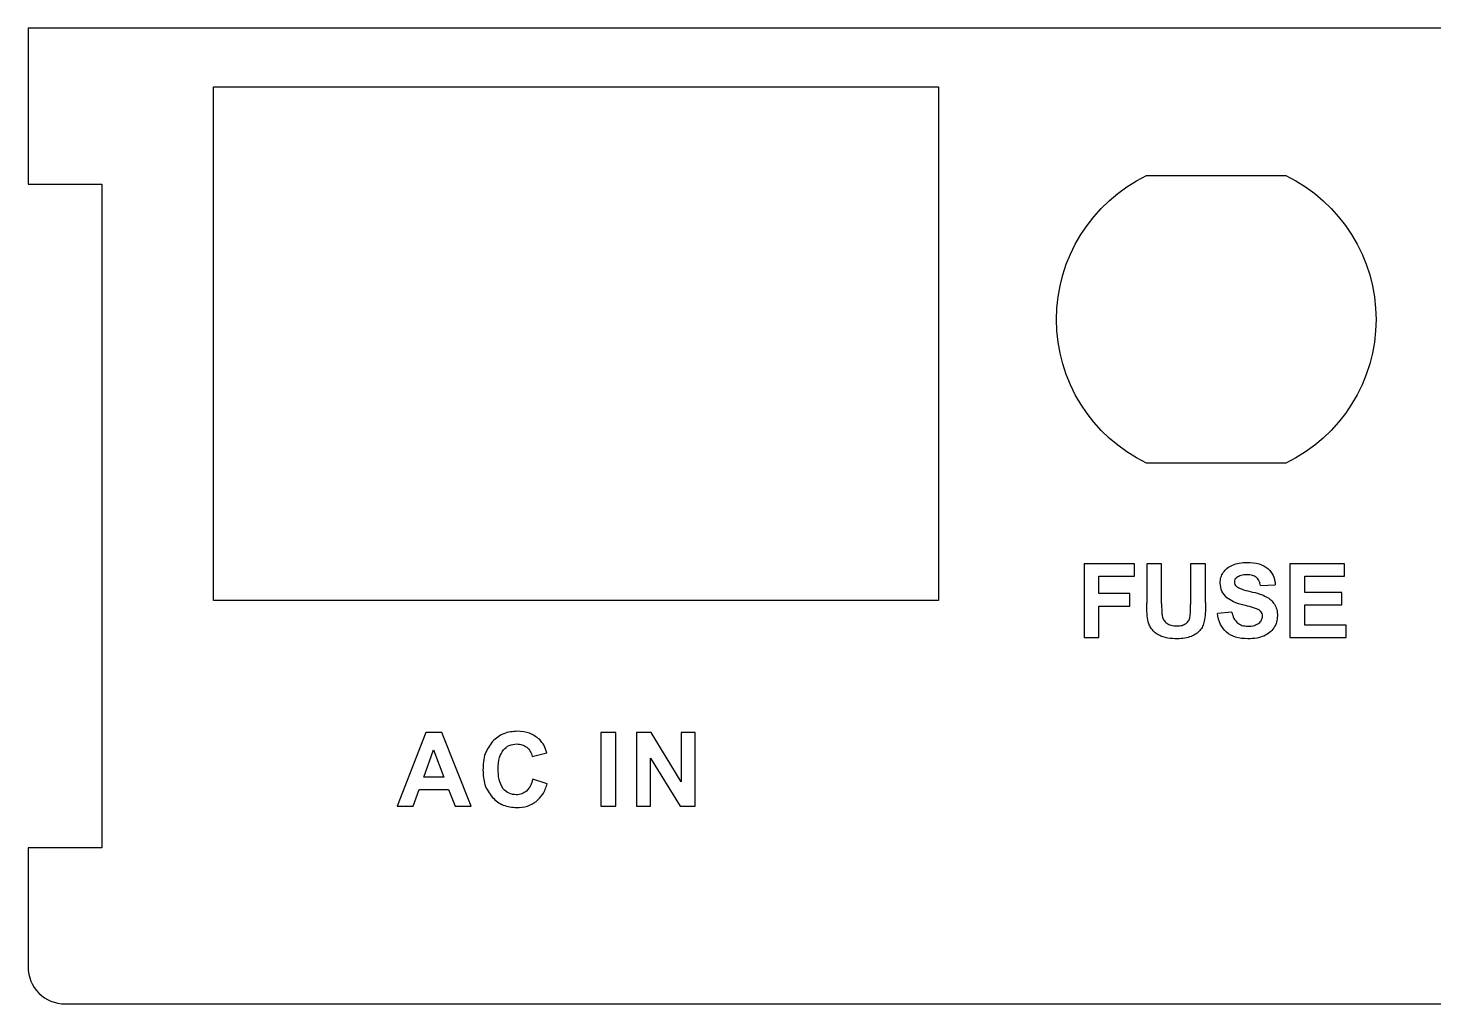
# Model space of a CAD drawing. Header units: millimetres. Extents: x -109 to 103, y 0 to 40.
# Drawn here: x -108.6 to -51.4, y 0.2 to 39.9 of the extents above; entities that cross this region are included whole.
import ezdxf

# ---------------------------------------------------------------- set-up
doc = ezdxf.new("R2010")
doc.units = ezdxf.units.MM
doc.layers.get('0').update_dxf_attribs({"linetype": 'CONTINUOUS'})

msp = doc.modelspace()

# ---------------------------------------------------------------- linework, layer by layer
for p, q in [((-63.087, 18.109), (-63.087, 16.508)), ((-62.481, 18.109), (-63.087, 18.109)), ((-62.481, 16.484), (-62.481, 18.109)), ((-60.695, 18.109), (-61.3, 18.109)), ((-61.3, 18.109), (-61.3, 16.449)), ((-60.695, 16.533), (-60.695, 18.109)), ((-58.462, 17.225), (-57.856, 17.251)), ((-59.62, 16.142), (-60.21, 16.085)), ((-88.089, 10.271), (-87.489, 10.414)), ((-87.48, 9.158), (-88.068, 9.344))]:
    msp.add_line(p, q)
for points in [[(-105.596, 32.55), (-105.596, 7.55), (-105.596, 6.55), (-108.596, 6.55), (-108.596, 1.7, 0.414214), (-107.096, 0.2), (101.118, 0.2, 0.414214), (102.618, 1.7), (102.618, 6.55), (99.618, 6.55), (99.618, 7.55), (99.618, 32.55), (99.618, 33.55), (102.618, 33.55), (102.618, 39.9), (-108.596, 39.9), (-108.596, 33.55), (-105.596, 33.55)], [(-57.426, 22.198), (-63.093, 22.198, -0.626789), (-63.093, 33.898), (-57.426, 33.898, -0.626789)]]:
    msp.add_lwpolyline(points, format="xyb", close=True)
for points in [[(-101.06, 16.609), (-101.06, 37.509), (-71.56, 37.509), (-71.56, 16.609)], [(-65.639, 15.109), (-65.033, 15.109), (-65.033, 16.383), (-63.781, 16.383), (-63.781, 16.891), (-65.033, 16.891), (-65.033, 17.601), (-63.582, 17.601), (-63.582, 18.109), (-65.639, 18.109)], [(-57.261, 15.109), (-54.979, 15.109), (-54.979, 15.614), (-56.655, 15.614), (-56.655, 16.431), (-55.149, 16.431), (-55.149, 16.936), (-56.655, 16.936), (-56.655, 17.601), (-55.036, 17.601), (-55.036, 18.109), (-57.261, 18.109)], [(-91.49, 8.921), (-91.228, 8.239), (-90.569, 8.24), (-91.771, 11.239), (-92.412, 11.239), (-93.579, 8.238), (-92.936, 8.239), (-92.689, 8.92)], [(-85.293, 8.242), (-84.687, 8.242), (-84.688, 11.242), (-85.294, 11.242)], [(-81.464, 11.244), (-82.027, 11.244), (-82.026, 9.24), (-83.255, 11.243), (-83.844, 11.243), (-83.843, 8.243), (-83.28, 8.243), (-83.281, 10.199), (-82.071, 8.244), (-81.463, 8.244)], [(-91.684, 9.426), (-92.503, 9.426), (-92.098, 10.539)]]:
    msp.add_lwpolyline(points, close=True)
for points, knots in [([(-60.101, 17.323), (-60.096, 17.398), (-60.084, 17.551), (-60.009, 17.684), (-59.971, 17.751)], [0, 0, 0, 0, 0.02241435, 0.04528849, 0.04528849, 0.04528849, 0.04528849]), ([(-59.971, 17.751), (-59.922, 17.814), (-59.821, 17.944), (-59.673, 18.018), (-59.597, 18.055)], [0, 0, 0, 0, 0.02367166, 0.04877816, 0.04877816, 0.04877816, 0.04877816]), ([(-59.597, 18.055), (-59.508, 18.086), (-59.316, 18.151), (-59.114, 18.157), (-59.006, 18.16)], [0, 0, 0, 0, 0.02809896, 0.06025643, 0.06025643, 0.06025643, 0.06025643]), ([(-59.006, 18.16), (-58.837, 18.155), (-58.53, 18.146), (-58.271, 17.984), (-58.156, 17.912)], [0, 0, 0, 0, 0.04988254, 0.08997349, 0.08997349, 0.08997349, 0.08997349]), ([(-58.156, 17.912), (-58.072, 17.821), (-57.9, 17.634), (-57.871, 17.381), (-57.856, 17.251)], [0, 0, 0, 0, 0.03618529, 0.07427392, 0.07427392, 0.07427392, 0.07427392]), ([(-59.825, 16.719), (-59.906, 16.805), (-60.065, 16.976), (-60.089, 17.208), (-60.101, 17.323)], [0, 0, 0, 0, 0.03441009, 0.06802294, 0.06802294, 0.06802294, 0.06802294]), ([(-59.426, 17.55), (-59.454, 17.525), (-59.51, 17.475), (-59.518, 17.401), (-59.522, 17.364)], [0, 0, 0, 0, 0.01087209, 0.02163192, 0.02163192, 0.02163192, 0.02163192]), ([(-59.522, 17.364), (-59.518, 17.329), (-59.509, 17.258), (-59.458, 17.208), (-59.432, 17.182)], [0, 0, 0, 0, 0.01012715, 0.0208576, 0.0208576, 0.0208576, 0.0208576]), ([(-59.432, 17.182), (-59.368, 17.146), (-59.193, 17.052), (-58.998, 17.008), (-58.876, 16.981)], [0, 0, 0, 0, 0.02196414, 0.05940569, 0.05940569, 0.05940569, 0.05940569]), ([(-59.013, 17.658), (-59.093, 17.656), (-59.239, 17.651), (-59.368, 17.581), (-59.426, 17.55)], [0, 0, 0, 0, 0.02368909, 0.04326291, 0.04326291, 0.04326291, 0.04326291]), ([(-58.629, 17.557), (-58.681, 17.586), (-58.799, 17.653), (-58.936, 17.657), (-59.013, 17.658)], [0, 0, 0, 0, 0.01770063, 0.04022581, 0.04022581, 0.04022581, 0.04022581]), ([(-58.462, 17.225), (-58.476, 17.294), (-58.502, 17.421), (-58.59, 17.515), (-58.629, 17.557)], [0, 0, 0, 0, 0.02079452, 0.0378411, 0.0378411, 0.0378411, 0.0378411]), ([(-59.142, 16.422), (-59.284, 16.458), (-59.528, 16.521), (-59.737, 16.66), (-59.825, 16.719)], [0, 0, 0, 0, 0.04356893, 0.07498797, 0.07498797, 0.07498797, 0.07498797]), ([(-58.876, 16.981), (-58.746, 16.95), (-58.522, 16.896), (-58.311, 16.804), (-58.222, 16.765)], [0, 0, 0, 0, 0.03988507, 0.06897026, 0.06897026, 0.06897026, 0.06897026]), ([(-58.222, 16.765), (-58.155, 16.725), (-58.024, 16.646), (-57.934, 16.521), (-57.89, 16.46)], [0, 0, 0, 0, 0.02303464, 0.04545661, 0.04545661, 0.04545661, 0.04545661]), ([(-63.028, 15.747), (-63.045, 15.853), (-63.086, 16.105), (-63.086, 16.361), (-63.087, 16.508)], [0, 0, 0, 0, 0.03223238, 0.07645918, 0.07645918, 0.07645918, 0.07645918]), ([(-62.481, 16.484), (-62.482, 16.377), (-62.483, 16.21), (-62.465, 16.043), (-62.459, 15.982)], [0, 0, 0, 0, 0.03187742, 0.05021928, 0.05021928, 0.05021928, 0.05021928]), ([(-61.327, 15.939), (-61.319, 16.007), (-61.3, 16.177), (-61.3, 16.347), (-61.3, 16.449)], [0, 0, 0, 0, 0.02050996, 0.05105952, 0.05105952, 0.05105952, 0.05105952]), ([(-60.695, 16.533), (-60.694, 16.379), (-60.694, 16.123), (-60.73, 15.87), (-60.744, 15.77)], [0, 0, 0, 0, 0.04611117, 0.07657003, 0.07657003, 0.07657003, 0.07657003]), ([(-59.845, 15.318), (-59.937, 15.421), (-60.134, 15.64), (-60.183, 15.93), (-60.21, 16.085)], [0, 0, 0, 0, 0.04045715, 0.08640173, 0.08640173, 0.08640173, 0.08640173]), ([(-59.62, 16.142), (-59.601, 16.052), (-59.566, 15.888), (-59.455, 15.763), (-59.404, 15.706)], [0, 0, 0, 0, 0.02696531, 0.04936838, 0.04936838, 0.04936838, 0.04936838]), ([(-58.657, 16.291), (-58.715, 16.309), (-58.875, 16.357), (-59.038, 16.397), (-59.142, 16.422)], [0, 0, 0, 0, 0.01818007, 0.05024312, 0.05024312, 0.05024312, 0.05024312]), ([(-58.439, 16.161), (-58.466, 16.186), (-58.53, 16.244), (-58.611, 16.274), (-58.657, 16.291)], [0, 0, 0, 0, 0.01105432, 0.02558119, 0.02558119, 0.02558119, 0.02558119]), ([(-58.376, 15.98), (-58.379, 16.014), (-58.383, 16.08), (-58.42, 16.135), (-58.439, 16.161)], [0, 0, 0, 0, 0.00997108, 0.01946729, 0.01946729, 0.01946729, 0.01946729]), ([(-57.89, 16.46), (-57.855, 16.389), (-57.781, 16.239), (-57.774, 16.071), (-57.77, 15.982)], [0, 0, 0, 0, 0.02340551, 0.04974427, 0.04974427, 0.04974427, 0.04974427]), ([(-62.858, 15.414), (-62.897, 15.467), (-62.972, 15.568), (-63.01, 15.689), (-63.028, 15.747)], [0, 0, 0, 0, 0.01944654, 0.0375837, 0.0375837, 0.0375837, 0.0375837]), ([(-62.459, 15.982), (-62.441, 15.924), (-62.407, 15.808), (-62.318, 15.727), (-62.274, 15.687)], [0, 0, 0, 0, 0.01785555, 0.03548778, 0.03548778, 0.03548778, 0.03548778]), ([(-62.274, 15.687), (-62.217, 15.654), (-62.094, 15.583), (-61.951, 15.578), (-61.873, 15.575)], [0, 0, 0, 0, 0.01923184, 0.0420918, 0.0420918, 0.0420918, 0.0420918]), ([(-61.873, 15.575), (-61.796, 15.577), (-61.657, 15.581), (-61.538, 15.65), (-61.485, 15.681)], [0, 0, 0, 0, 0.02276552, 0.04085279, 0.04085279, 0.04085279, 0.04085279]), ([(-61.485, 15.681), (-61.445, 15.717), (-61.369, 15.789), (-61.341, 15.89), (-61.327, 15.939)], [0, 0, 0, 0, 0.01574313, 0.03083834, 0.03083834, 0.03083834, 0.03083834]), ([(-60.744, 15.77), (-60.763, 15.699), (-60.8, 15.562), (-60.884, 15.448), (-60.925, 15.393)], [0, 0, 0, 0, 0.02171942, 0.04211041, 0.04211041, 0.04211041, 0.04211041]), ([(-59.404, 15.706), (-59.343, 15.666), (-59.21, 15.578), (-59.051, 15.571), (-58.966, 15.567)], [0, 0, 0, 0, 0.02177251, 0.04680228, 0.04680228, 0.04680228, 0.04680228]), ([(-58.966, 15.567), (-58.878, 15.569), (-58.719, 15.574), (-58.585, 15.655), (-58.525, 15.691)], [0, 0, 0, 0, 0.02584254, 0.04649123, 0.04649123, 0.04649123, 0.04649123]), ([(-58.525, 15.691), (-58.481, 15.732), (-58.398, 15.812), (-58.383, 15.926), (-58.376, 15.98)], [0, 0, 0, 0, 0.01744027, 0.03340408, 0.03340408, 0.03340408, 0.03340408]), ([(-57.914, 15.499), (-57.967, 15.429), (-58.076, 15.286), (-58.237, 15.206), (-58.319, 15.165)], [0, 0, 0, 0, 0.0261523, 0.05318893, 0.05318893, 0.05318893, 0.05318893]), ([(-57.77, 15.982), (-57.777, 15.897), (-57.789, 15.726), (-57.872, 15.575), (-57.914, 15.499)], [0, 0, 0, 0, 0.02522142, 0.05090517, 0.05090517, 0.05090517, 0.05090517]), ([(-62.507, 15.157), (-62.576, 15.191), (-62.708, 15.256), (-62.809, 15.363), (-62.858, 15.414)], [0, 0, 0, 0, 0.02291708, 0.04385302, 0.04385302, 0.04385302, 0.04385302]), ([(-61.855, 15.057), (-61.982, 15.059), (-62.205, 15.061), (-62.416, 15.128), (-62.507, 15.157)], [0, 0, 0, 0, 0.03786278, 0.06625199, 0.06625199, 0.06625199, 0.06625199]), ([(-61.278, 15.148), (-61.362, 15.122), (-61.55, 15.063), (-61.747, 15.059), (-61.855, 15.057)], [0, 0, 0, 0, 0.02637703, 0.05868789, 0.05868789, 0.05868789, 0.05868789]), ([(-60.925, 15.393), (-60.974, 15.344), (-61.077, 15.241), (-61.209, 15.18), (-61.278, 15.148)], [0, 0, 0, 0, 0.0206885, 0.04324547, 0.04324547, 0.04324547, 0.04324547]), ([(-58.972, 15.055), (-59.144, 15.062), (-59.46, 15.073), (-59.725, 15.242), (-59.845, 15.318)], [0, 0, 0, 0, 0.05071779, 0.09272589, 0.09272589, 0.09272589, 0.09272589]), ([(-58.319, 15.165), (-58.416, 15.133), (-58.628, 15.064), (-58.851, 15.058), (-58.972, 15.055)], [0, 0, 0, 0, 0.0305413, 0.06650845, 0.06650845, 0.06650845, 0.06650845]), ([(-89.708, 10.877), (-89.82, 10.716), (-90.064, 10.369), (-90.083, 9.943), (-90.094, 9.713)], [-0.1248674, -0.1248674, -0.1248674, -0.1248674, -0.067232, 0, 0, 0, 0]), ([(-88.691, 11.292), (-88.883, 11.277), (-89.075, 11.262), (-89.25, 11.192), (-89.255, 11.19), (-89.26, 11.188)], [0, 0, 0, 0, 0.05779556, 0.05779556, 0.05953588, 0.05953588, 0.05953588, 0.05953588]), ([(-87.796, 10.967), (-87.923, 11.062), (-88.188, 11.26), (-88.518, 11.281), (-88.691, 11.292)], [-0.09700924, -0.09700924, -0.09700924, -0.09700924, -0.05053989, 0, 0, 0, 0]), ([(-87.489, 10.414), (-87.522, 10.517), (-87.555, 10.619), (-87.656, 10.805), (-87.719, 10.877), (-87.796, 10.967)], [0, 0, 0, 0, 0.03228535, 0.03228535, 0.06488921, 0.06488921, 0.06488921, 0.06488921]), ([(-89.47, 9.759), (-89.467, 9.917), (-89.463, 10.195), (-89.322, 10.432), (-89.262, 10.534)], [-0.08150499, -0.08150499, -0.08150499, -0.08150499, -0.03501694, 0, 0, 0, 0]), ([(-89.023, 10.714), (-89.022, 10.715), (-89.021, 10.715), (-88.929, 10.755), (-88.825, 10.765), (-88.721, 10.774)], [0.03164099, 0.03164099, 0.03164099, 0.03164099, 0.03211116, 0.03211116, 0.06420896, 0.06420896, 0.06420896, 0.06420896]), ([(-88.721, 10.774), (-88.647, 10.769), (-88.572, 10.765), (-88.435, 10.72), (-88.376, 10.682), (-88.311, 10.639)], [0, 0, 0, 0, 0.0223434, 0.0223434, 0.04472492, 0.04472492, 0.04472492, 0.04472492]), ([(-88.311, 10.639), (-88.255, 10.585), (-88.204, 10.536), (-88.131, 10.413), (-88.11, 10.342), (-88.089, 10.271)], [0, 0, 0, 0, 0.02328166, 0.02328166, 0.04652982, 0.04652982, 0.04652982, 0.04652982]), ([(-89.265, 8.948), (-89.345, 9.091), (-89.403, 9.194), (-89.466, 9.47), (-89.468, 9.614), (-89.47, 9.759)], [0, 0, 0, 0, 0.049141, 0.049141, 0.09653369, 0.09653369, 0.09653369, 0.09653369]), ([(-90.094, 9.713), (-90.083, 9.508), (-90.072, 9.303), (-89.947, 8.928), (-89.84, 8.779), (-89.708, 8.597)], [0, 0, 0, 0, 0.0616431, 0.0616431, 0.12374, 0.12374, 0.12374, 0.12374]), ([(-88.068, 9.344), (-88.091, 9.254), (-88.115, 9.163), (-88.196, 9), (-88.249, 8.94), (-88.317, 8.861)], [0, 0, 0, 0, 0.02796492, 0.02796492, 0.05639483, 0.05639483, 0.05639483, 0.05639483]), ([(-87.929, 8.428), (-87.831, 8.523), (-87.619, 8.727), (-87.529, 9.008), (-87.48, 9.158)], [-0.08685562, -0.08685562, -0.08685562, -0.08685562, -0.04641966, 0, 0, 0, 0]), ([(-88.317, 8.861), (-88.378, 8.816), (-88.502, 8.725), (-88.655, 8.713), (-88.732, 8.707)], [-0.04506955, -0.04506955, -0.04506955, -0.04506955, -0.02278444, 0, 0, 0, 0]), ([(-89.27, 8.291), (-89.267, 8.29), (-89.265, 8.289), (-89.098, 8.22), (-88.912, 8.205), (-88.726, 8.189)], [0.05666493, 0.05666493, 0.05666493, 0.05666493, 0.05769732, 0.05769732, 0.11535899, 0.11535899, 0.11535899, 0.11535899]), ([(-88.726, 8.189), (-88.575, 8.197), (-88.29, 8.212), (-88.045, 8.359), (-87.929, 8.428)], [-0.08434182, -0.08434182, -0.08434182, -0.08434182, -0.03986754, 0, 0, 0, 0])]:
    msp.add_open_spline(points, degree=3, knots=knots)
for points in [[(-89.26, 11.188), (-89.423, 11.119), (-89.558, 11.004), (-89.708, 10.877)], [(-89.262, 10.534), (-89.185, 10.606), (-89.112, 10.674), (-89.023, 10.714)], [(-89.708, 8.597), (-89.565, 8.474), (-89.431, 8.359), (-89.27, 8.291)], [(-89.029, 8.767), (-89.117, 8.808), (-89.191, 8.878), (-89.265, 8.948)], [(-88.732, 8.707), (-88.836, 8.717), (-88.94, 8.726), (-89.029, 8.767)]]:
    msp.add_open_spline(points, degree=3)

doc.saveas('drawing.dxf')
